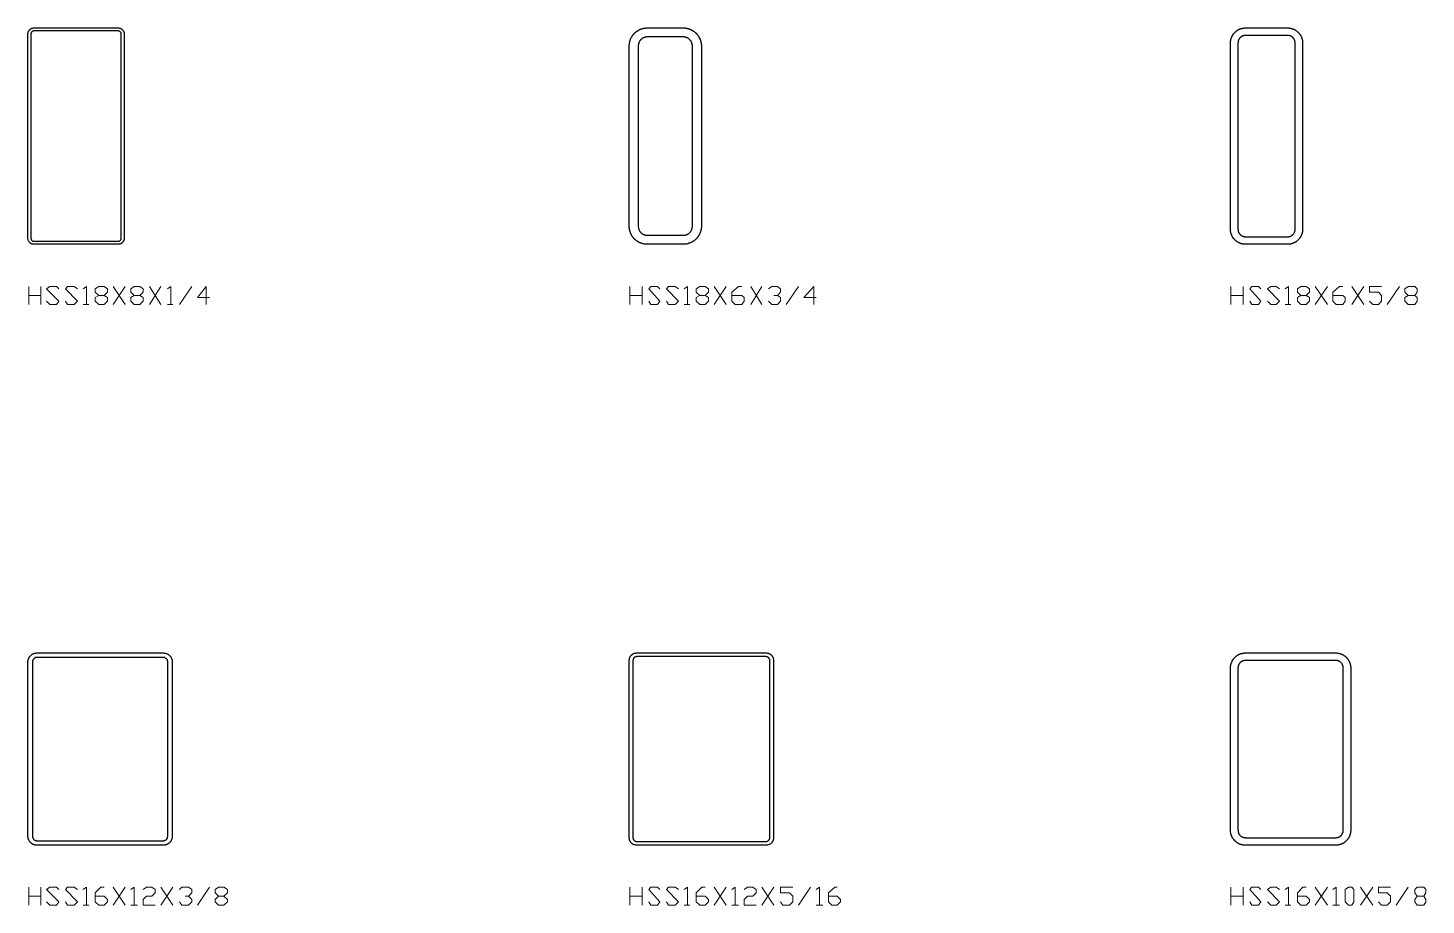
# Model space of a CAD drawing. Header units: inches. Extents: x 0 to 975, y -1305 to 34.
# Drawn here: x 350 to 466.3, y -355 to -282 of the extents above; entities that cross this region are included whole.
import ezdxf

# ---------------------------------------------------------------- set-up
doc = ezdxf.new("R2010")
doc.units = ezdxf.units.IN
doc.header["$MEASUREMENT"] = 0
doc.layers.add('AISC_STEEL', color=7, linetype='Continuous')

msp = doc.modelspace()

# ---------------------------------------------------------------- linework, layer by layer
at = {"color": 3, "lineweight": 0}
for p, q in [((350.07, -305), (350.07, -303.52)), ((350.07, -304.26), (351.08, -304.26)), ((351.08, -303.52), (351.08, -305)), ((357.08, -303.52), (358.09, -305)), ((357.08, -305), (358.09, -303.52)), ((360.12, -303.52), (361.04, -305)), ((360.12, -305), (361.04, -303.52)), ((362.61, -305), (363.63, -303.52)), ((400.05, -305), (400.05, -303.52)), ((400.05, -304.26), (401.07, -304.26)), ((401.07, -303.52), (401.07, -305)), ((407.06, -303.52), (408.07, -305)), ((407.06, -305), (408.07, -303.52)), ((410.1, -303.52), (411.03, -305)), ((410.1, -305), (411.03, -303.52)), ((413.05, -305), (414.07, -303.52)), ((450.03, -305), (450.03, -303.52)), ((450.03, -304.26), (451.05, -304.26)), ((451.05, -303.52), (451.05, -305)), ((457.04, -303.52), (458.06, -305)), ((457.04, -305), (458.06, -303.52)), ((460.09, -303.52), (461.1, -305)), ((460.09, -305), (461.1, -303.52)), ((463.04, -305), (464.05, -303.52)), ((354.59, -305), (355.05, -305)), ((361.6, -305), (362.06, -305)), ((404.57, -305), (405.03, -305)), ((454.55, -305), (455.01, -305)), ((350.07, -354.98), (350.07, -353.5)), ((350.07, -354.24), (351.08, -354.24)), ((351.08, -353.5), (351.08, -354.98)), ((357.08, -353.5), (358.09, -354.98)), ((357.08, -354.98), (358.09, -353.5)), ((361.04, -353.5), (362.06, -354.98)), ((361.04, -354.98), (362.06, -353.5)), ((364.09, -354.98), (365.1, -353.5)), ((400.05, -354.98), (400.05, -353.5)), ((400.05, -354.24), (401.07, -354.24)), ((401.07, -353.5), (401.07, -354.98)), ((407.06, -353.5), (408.07, -354.98)), ((407.06, -354.98), (408.07, -353.5)), ((411.03, -353.5), (412.04, -354.98)), ((411.03, -354.98), (412.04, -353.5)), ((414.07, -354.98), (415.08, -353.5)), ((450.03, -354.98), (450.03, -353.5)), ((450.03, -354.24), (451.05, -354.24)), ((451.05, -353.5), (451.05, -354.98)), ((457.04, -353.5), (458.06, -354.98)), ((457.04, -354.98), (458.06, -353.5)), ((460.82, -353.5), (461.84, -354.98)), ((460.82, -354.98), (461.84, -353.5)), ((463.77, -354.98), (464.79, -353.5)), ((354.59, -354.98), (355.05, -354.98)), ((358.55, -354.98), (359.11, -354.98)), ((404.57, -354.98), (405.03, -354.98)), ((408.54, -354.98), (409.09, -354.98)), ((415.54, -354.98), (416.1, -354.98)), ((454.55, -354.98), (455.01, -354.98)), ((458.52, -354.98), (459.07, -354.98)), ((459.81, -354.98), (459.81, -354.98))]:
    msp.add_line(p, q, dxfattribs=at)
for points in [[(351.55, -304.72), (351.82, -305), (352.38, -305), (352.56, -304.72), (351.55, -303.7), (351.82, -303.52), (352.38, -303.52), (352.56, -303.7)], [(353.11, -304.72), (353.3, -305), (353.85, -305), (354.13, -304.72), (353.11, -303.7), (353.3, -303.52), (353.85, -303.52), (354.13, -303.7)], [(354.59, -303.7), (354.87, -303.52), (354.87, -305)], [(356.34, -304.26), (356.62, -304.44), (356.62, -304.72), (356.34, -305), (355.88, -305), (355.6, -304.72), (355.6, -304.44), (355.88, -304.26), (356.34, -304.26), (356.62, -303.98), (356.62, -303.7), (356.34, -303.52), (355.88, -303.52), (355.6, -303.7), (355.6, -303.98), (355.88, -304.26)], [(359.29, -304.26), (359.57, -304.44), (359.57, -304.72), (359.29, -305), (358.83, -305), (358.55, -304.72), (358.55, -304.44), (358.83, -304.26), (359.29, -304.26), (359.57, -303.98), (359.57, -303.7), (359.29, -303.52), (358.83, -303.52), (358.55, -303.7), (358.55, -303.98), (358.83, -304.26)], [(361.6, -303.7), (361.87, -303.52), (361.87, -305)], [(365.1, -304.44), (364.09, -304.44), (364.83, -303.52), (364.83, -305)], [(401.62, -304.72), (401.8, -305), (402.36, -305), (402.54, -304.72), (401.62, -303.7), (401.8, -303.52), (402.36, -303.52), (402.54, -303.7)], [(403.1, -304.72), (403.28, -305), (403.83, -305), (404.11, -304.72), (403.1, -303.7), (403.28, -303.52), (403.83, -303.52), (404.11, -303.7)], [(404.57, -303.7), (404.85, -303.52), (404.85, -305)], [(406.32, -304.26), (406.6, -304.44), (406.6, -304.72), (406.32, -305), (405.86, -305), (405.58, -304.72), (405.58, -304.44), (405.86, -304.26), (406.32, -304.26), (406.6, -303.98), (406.6, -303.7), (406.32, -303.52), (405.86, -303.52), (405.58, -303.7), (405.58, -303.98), (405.86, -304.26)], [(408.54, -304.26), (409.37, -304.26), (409.55, -304.44), (409.55, -304.72), (409.37, -305), (408.81, -305), (408.54, -304.72), (408.54, -303.98), (409.09, -303.52), (409.37, -303.52)], [(411.58, -303.7), (411.86, -303.52), (412.32, -303.52), (412.59, -303.7), (412.59, -303.98), (412.32, -304.26), (412.04, -304.26)], [(412.32, -304.26), (412.59, -304.44), (412.59, -304.72), (412.32, -305), (411.86, -305), (411.58, -304.72)], [(415.54, -304.44), (414.53, -304.44), (415.36, -303.52), (415.36, -305)], [(451.6, -304.72), (451.79, -305), (452.34, -305), (452.52, -304.72), (451.6, -303.7), (451.79, -303.52), (452.34, -303.52), (452.52, -303.7)], [(453.08, -304.72), (453.35, -305), (453.81, -305), (454.09, -304.72), (453.08, -303.7), (453.35, -303.52), (453.81, -303.52), (454.09, -303.7)], [(454.55, -303.7), (454.83, -303.52), (454.83, -305)], [(456.3, -304.26), (456.58, -304.44), (456.58, -304.72), (456.3, -305), (455.84, -305), (455.57, -304.72), (455.57, -304.44), (455.84, -304.26), (456.3, -304.26), (456.58, -303.98), (456.58, -303.7), (456.3, -303.52), (455.84, -303.52), (455.57, -303.7), (455.57, -303.98), (455.84, -304.26)], [(458.52, -304.26), (459.35, -304.26), (459.53, -304.44), (459.53, -304.72), (459.35, -305), (458.79, -305), (458.52, -304.72), (458.52, -303.98), (459.07, -303.52), (459.35, -303.52)], [(461.56, -304.72), (461.84, -305), (462.3, -305), (462.57, -304.72), (462.57, -304.26), (462.3, -303.98), (461.56, -303.98), (461.56, -303.52), (462.57, -303.52)], [(465.34, -304.26), (465.53, -304.44), (465.53, -304.72), (465.34, -305), (464.79, -305), (464.51, -304.72), (464.51, -304.44), (464.79, -304.26), (465.34, -304.26), (465.53, -303.98), (465.53, -303.7), (465.34, -303.52), (464.79, -303.52), (464.51, -303.7), (464.51, -303.98), (464.79, -304.26)], [(351.55, -354.7), (351.82, -354.98), (352.38, -354.98), (352.56, -354.7), (351.55, -353.69), (351.82, -353.5), (352.38, -353.5), (352.56, -353.69)], [(353.11, -354.7), (353.3, -354.98), (353.85, -354.98), (354.13, -354.7), (353.11, -353.69), (353.3, -353.5), (353.85, -353.5), (354.13, -353.69)], [(354.59, -353.69), (354.87, -353.5), (354.87, -354.98)], [(355.6, -354.24), (356.34, -354.24), (356.62, -354.52), (356.62, -354.7), (356.34, -354.98), (355.88, -354.98), (355.6, -354.7), (355.6, -353.96), (356.06, -353.5), (356.34, -353.5)], [(358.55, -353.69), (358.83, -353.5), (358.83, -354.98)], [(359.57, -353.69), (359.85, -353.5), (360.31, -353.5), (360.58, -353.69), (360.58, -353.96), (360.31, -354.24), (359.85, -354.24), (359.57, -354.52), (359.57, -354.98), (360.58, -354.98)], [(362.61, -353.69), (362.8, -353.5), (363.35, -353.5), (363.63, -353.69), (363.63, -353.96), (363.35, -354.24), (363.07, -354.24)], [(363.35, -354.24), (363.63, -354.52), (363.63, -354.7), (363.35, -354.98), (362.8, -354.98), (362.61, -354.7)], [(366.3, -354.24), (366.58, -354.52), (366.58, -354.7), (366.3, -354.98), (365.84, -354.98), (365.56, -354.7), (365.56, -354.52), (365.84, -354.24), (366.3, -354.24), (366.58, -353.96), (366.58, -353.69), (366.3, -353.5), (365.84, -353.5), (365.56, -353.69), (365.56, -353.96), (365.84, -354.24)], [(401.62, -354.7), (401.8, -354.98), (402.36, -354.98), (402.54, -354.7), (401.62, -353.69), (401.8, -353.5), (402.36, -353.5), (402.54, -353.69)], [(403.1, -354.7), (403.28, -354.98), (403.83, -354.98), (404.11, -354.7), (403.1, -353.69), (403.28, -353.5), (403.83, -353.5), (404.11, -353.69)], [(404.57, -353.69), (404.85, -353.5), (404.85, -354.98)], [(405.58, -354.24), (406.32, -354.24), (406.6, -354.52), (406.6, -354.7), (406.32, -354.98), (405.86, -354.98), (405.58, -354.7), (405.58, -353.96), (406.05, -353.5), (406.32, -353.5)], [(408.54, -353.69), (408.81, -353.5), (408.81, -354.98)], [(409.55, -353.69), (409.83, -353.5), (410.29, -353.5), (410.56, -353.69), (410.56, -353.96), (410.29, -354.24), (409.83, -354.24), (409.55, -354.52), (409.55, -354.98), (410.56, -354.98)], [(412.59, -354.7), (412.78, -354.98), (413.33, -354.98), (413.61, -354.7), (413.61, -354.24), (413.33, -353.96), (412.59, -353.96), (412.59, -353.5), (413.61, -353.5)], [(415.54, -353.69), (415.82, -353.5), (415.82, -354.98)], [(416.56, -354.24), (417.3, -354.24), (417.57, -354.52), (417.57, -354.7), (417.3, -354.98), (416.84, -354.98), (416.56, -354.7), (416.56, -353.96), (417.11, -353.5), (417.3, -353.5)], [(451.6, -354.7), (451.79, -354.98), (452.34, -354.98), (452.52, -354.7), (451.6, -353.69), (451.79, -353.5), (452.34, -353.5), (452.52, -353.69)], [(453.08, -354.7), (453.35, -354.98), (453.81, -354.98), (454.09, -354.7), (453.08, -353.69), (453.35, -353.5), (453.81, -353.5), (454.09, -353.69)], [(454.55, -353.69), (454.83, -353.5), (454.83, -354.98)], [(455.57, -354.24), (456.3, -354.24), (456.58, -354.52), (456.58, -354.7), (456.3, -354.98), (455.84, -354.98), (455.57, -354.7), (455.57, -353.96), (456.03, -353.5), (456.3, -353.5)], [(458.52, -353.69), (458.79, -353.5), (458.79, -354.98)], [(462.3, -354.7), (462.57, -354.98), (463.04, -354.98), (463.31, -354.7), (463.31, -354.24), (463.04, -353.96), (462.3, -353.96), (462.3, -353.5), (463.31, -353.5)], [(466.08, -354.24), (466.26, -354.52), (466.26, -354.7), (466.08, -354.98), (465.53, -354.98), (465.34, -354.7), (465.34, -354.52), (465.53, -354.24), (466.08, -354.24), (466.26, -353.96), (466.26, -353.69), (466.08, -353.5), (465.53, -353.5), (465.34, -353.69), (465.34, -353.96), (465.53, -354.24)]]:
    msp.add_lwpolyline(points, dxfattribs=at)
msp.add_lwpolyline([(459.81, -354.98), (459.53, -354.7), (459.53, -353.69), (459.81, -353.5), (460.09, -353.5), (460.27, -353.69), (460.27, -354.7), (460.09, -354.98)], close=True, dxfattribs=at)
at = {"layer": 'AISC_STEEL'}
for points in [[(357.5, -282), (357.53, -282), (357.56, -282), (357.59, -282.01), (357.62, -282.01), (357.64, -282.02), (357.67, -282.03), (357.7, -282.04), (357.72, -282.05), (357.75, -282.07), (357.77, -282.08), (357.8, -282.1), (357.82, -282.12), (357.84, -282.14), (357.86, -282.16), (357.88, -282.18), (357.9, -282.2), (357.92, -282.23), (357.93, -282.25), (357.95, -282.28), (357.96, -282.3), (357.97, -282.33), (357.98, -282.36), (357.99, -282.38), (357.99, -282.41), (358, -282.44), (358, -282.47), (358, -282.5), (358, -299.5), (358, -299.53), (358, -299.56), (357.99, -299.59), (357.99, -299.62), (357.98, -299.64), (357.97, -299.67), (357.96, -299.7), (357.95, -299.72), (357.93, -299.75), (357.92, -299.77), (357.9, -299.8), (357.88, -299.82), (357.86, -299.84), (357.84, -299.86), (357.82, -299.88), (357.8, -299.9), (357.77, -299.92), (357.75, -299.93), (357.72, -299.95), (357.7, -299.96), (357.67, -299.97), (357.64, -299.98), (357.62, -299.99), (357.59, -299.99), (357.56, -300), (357.53, -300), (357.5, -300), (350.5, -300), (350.47, -300), (350.44, -300), (350.41, -299.99), (350.38, -299.99), (350.36, -299.98), (350.33, -299.97), (350.3, -299.96), (350.28, -299.95), (350.25, -299.93), (350.23, -299.92), (350.2, -299.9), (350.18, -299.88), (350.16, -299.86), (350.14, -299.84), (350.12, -299.82), (350.1, -299.8), (350.08, -299.77), (350.07, -299.75), (350.05, -299.72), (350.04, -299.7), (350.03, -299.67), (350.02, -299.64), (350.01, -299.62), (350.01, -299.59), (350, -299.56), (350, -299.53), (350, -299.5), (350, -282.5), (350, -282.47), (350, -282.44), (350.01, -282.41), (350.01, -282.38), (350.02, -282.36), (350.03, -282.33), (350.04, -282.3), (350.05, -282.28), (350.07, -282.25), (350.08, -282.23), (350.1, -282.2), (350.12, -282.18), (350.14, -282.16), (350.16, -282.14), (350.18, -282.12), (350.2, -282.1), (350.23, -282.08), (350.25, -282.07), (350.28, -282.05), (350.3, -282.04), (350.33, -282.03), (350.36, -282.02), (350.38, -282.01), (350.41, -282.01), (350.44, -282), (350.47, -282), (350.5, -282)], [(350.5, -282.25), (350.47, -282.25), (350.44, -282.26), (350.42, -282.26), (350.39, -282.27), (350.37, -282.29), (350.34, -282.3), (350.32, -282.32), (350.3, -282.34), (350.29, -282.37), (350.27, -282.39), (350.26, -282.42), (350.26, -282.44), (350.25, -282.47), (350.25, -282.5), (350.25, -299.5), (350.25, -299.53), (350.26, -299.56), (350.26, -299.58), (350.27, -299.61), (350.29, -299.63), (350.3, -299.66), (350.32, -299.68), (350.34, -299.7), (350.37, -299.71), (350.39, -299.73), (350.42, -299.74), (350.44, -299.74), (350.47, -299.75), (350.5, -299.75), (357.5, -299.75), (357.53, -299.75), (357.56, -299.74), (357.58, -299.74), (357.61, -299.73), (357.63, -299.71), (357.66, -299.7), (357.68, -299.68), (357.7, -299.66), (357.71, -299.63), (357.73, -299.61), (357.74, -299.58), (357.74, -299.56), (357.75, -299.53), (357.75, -299.5), (357.75, -282.5), (357.75, -282.47), (357.74, -282.44), (357.74, -282.42), (357.73, -282.39), (357.71, -282.37), (357.7, -282.34), (357.68, -282.32), (357.66, -282.3), (357.63, -282.29), (357.61, -282.27), (357.58, -282.26), (357.56, -282.26), (357.53, -282.25), (357.5, -282.25)], [(404.5, -282), (404.53, -282), (404.56, -282), (404.59, -282), (404.62, -282), (404.65, -282.01), (404.68, -282.01), (404.71, -282.01), (404.74, -282.02), (404.77, -282.02), (404.8, -282.03), (404.83, -282.04), (404.85, -282.04), (404.88, -282.05), (404.91, -282.06), (404.94, -282.07), (404.97, -282.08), (405, -282.08), (405.03, -282.1), (405.05, -282.11), (405.08, -282.12), (405.11, -282.13), (405.14, -282.14), (405.16, -282.15), (405.19, -282.17), (405.22, -282.18), (405.24, -282.2), (405.27, -282.21), (405.29, -282.23), (405.32, -282.24), (405.34, -282.26), (405.37, -282.28), (405.39, -282.29), (405.42, -282.31), (405.44, -282.33), (405.46, -282.35), (405.48, -282.37), (405.51, -282.39), (405.53, -282.41), (405.55, -282.43), (405.57, -282.45), (405.59, -282.47), (405.61, -282.49), (405.63, -282.52), (405.65, -282.54), (405.67, -282.56), (405.69, -282.58), (405.71, -282.61), (405.72, -282.63), (405.74, -282.66), (405.76, -282.68), (405.77, -282.71), (405.79, -282.73), (405.8, -282.76), (405.82, -282.78), (405.83, -282.81), (405.85, -282.84), (405.86, -282.86), (405.87, -282.89), (405.88, -282.92), (405.89, -282.95), (405.9, -282.97), (405.92, -283), (405.92, -283.03), (405.93, -283.06), (405.94, -283.09), (405.95, -283.12), (405.96, -283.15), (405.96, -283.17), (405.97, -283.2), (405.98, -283.23), (405.98, -283.26), (405.99, -283.29), (405.99, -283.32), (405.99, -283.35), (406, -283.38), (406, -283.41), (406, -283.44), (406, -283.47), (406, -283.5), (406, -298.5), (406, -298.53), (406, -298.56), (406, -298.59), (406, -298.62), (405.99, -298.65), (405.99, -298.68), (405.99, -298.71), (405.98, -298.74), (405.98, -298.77), (405.97, -298.8), (405.96, -298.83), (405.96, -298.85), (405.95, -298.88), (405.94, -298.91), (405.93, -298.94), (405.92, -298.97), (405.92, -299), (405.9, -299.03), (405.89, -299.05), (405.88, -299.08), (405.87, -299.11), (405.86, -299.14), (405.85, -299.16), (405.83, -299.19), (405.82, -299.22), (405.8, -299.24), (405.79, -299.27), (405.77, -299.29), (405.76, -299.32), (405.74, -299.34), (405.72, -299.37), (405.71, -299.39), (405.69, -299.42), (405.67, -299.44), (405.65, -299.46), (405.63, -299.48), (405.61, -299.51), (405.59, -299.53), (405.57, -299.55), (405.55, -299.57), (405.53, -299.59), (405.51, -299.61), (405.48, -299.63), (405.46, -299.65), (405.44, -299.67), (405.42, -299.69), (405.39, -299.71), (405.37, -299.72), (405.34, -299.74), (405.32, -299.76), (405.29, -299.77), (405.27, -299.79), (405.24, -299.8), (405.22, -299.82), (405.19, -299.83), (405.16, -299.85), (405.14, -299.86), (405.11, -299.87), (405.08, -299.88), (405.05, -299.89), (405.03, -299.9), (405, -299.92), (404.97, -299.92), (404.94, -299.93), (404.91, -299.94), (404.88, -299.95), (404.85, -299.96), (404.83, -299.96), (404.8, -299.97), (404.77, -299.98), (404.74, -299.98), (404.71, -299.99), (404.68, -299.99), (404.65, -299.99), (404.62, -300), (404.59, -300), (404.56, -300), (404.53, -300), (404.5, -300), (401.5, -300), (401.47, -300), (401.44, -300), (401.41, -300), (401.38, -300), (401.35, -299.99), (401.32, -299.99), (401.29, -299.99), (401.26, -299.98), (401.23, -299.98), (401.2, -299.97), (401.17, -299.96), (401.15, -299.96), (401.12, -299.95), (401.09, -299.94), (401.06, -299.93), (401.03, -299.92), (401, -299.92), (400.97, -299.9), (400.95, -299.89), (400.92, -299.88), (400.89, -299.87), (400.86, -299.86), (400.84, -299.85), (400.81, -299.83), (400.78, -299.82), (400.76, -299.8), (400.73, -299.79), (400.71, -299.77), (400.68, -299.76), (400.66, -299.74), (400.63, -299.72), (400.61, -299.71), (400.58, -299.69), (400.56, -299.67), (400.54, -299.65), (400.52, -299.63), (400.49, -299.61), (400.47, -299.59), (400.45, -299.57), (400.43, -299.55), (400.41, -299.53), (400.39, -299.51), (400.37, -299.48), (400.35, -299.46), (400.33, -299.44), (400.31, -299.42), (400.29, -299.39), (400.28, -299.37), (400.26, -299.34), (400.24, -299.32), (400.23, -299.29), (400.21, -299.27), (400.2, -299.24), (400.18, -299.22), (400.17, -299.19), (400.15, -299.16), (400.14, -299.14), (400.13, -299.11), (400.12, -299.08), (400.11, -299.05), (400.1, -299.03), (400.08, -299), (400.08, -298.97), (400.07, -298.94), (400.06, -298.91), (400.05, -298.88), (400.04, -298.85), (400.04, -298.83), (400.03, -298.8), (400.02, -298.77), (400.02, -298.74), (400.01, -298.71), (400.01, -298.68), (400.01, -298.65), (400, -298.62), (400, -298.59), (400, -298.56), (400, -298.53), (400, -298.5), (400, -283.5), (400, -283.47), (400, -283.44), (400, -283.41), (400, -283.38), (400.01, -283.35), (400.01, -283.32), (400.01, -283.29), (400.02, -283.26), (400.02, -283.23), (400.03, -283.2), (400.04, -283.17), (400.04, -283.15), (400.05, -283.12), (400.06, -283.09), (400.07, -283.06), (400.08, -283.03), (400.08, -283), (400.1, -282.97), (400.11, -282.95), (400.12, -282.92), (400.13, -282.89), (400.14, -282.86), (400.15, -282.84), (400.17, -282.81), (400.18, -282.78), (400.2, -282.76), (400.21, -282.73), (400.23, -282.71), (400.24, -282.68), (400.26, -282.66), (400.28, -282.63), (400.29, -282.61), (400.31, -282.58), (400.33, -282.56), (400.35, -282.54), (400.37, -282.52), (400.39, -282.49), (400.41, -282.47), (400.43, -282.45), (400.45, -282.43), (400.47, -282.41), (400.49, -282.39), (400.52, -282.37), (400.54, -282.35), (400.56, -282.33), (400.58, -282.31), (400.61, -282.29), (400.63, -282.28), (400.66, -282.26), (400.68, -282.24), (400.71, -282.23), (400.73, -282.21), (400.76, -282.2), (400.78, -282.18), (400.81, -282.17), (400.84, -282.15), (400.86, -282.14), (400.89, -282.13), (400.92, -282.12), (400.95, -282.11), (400.97, -282.1), (401, -282.08), (401.03, -282.08), (401.06, -282.07), (401.09, -282.06), (401.12, -282.05), (401.15, -282.04), (401.17, -282.04), (401.2, -282.03), (401.23, -282.02), (401.26, -282.02), (401.29, -282.01), (401.32, -282.01), (401.35, -282.01), (401.38, -282), (401.41, -282), (401.44, -282), (401.47, -282), (401.5, -282)], [(454.75, -282), (454.78, -282), (454.81, -282), (454.84, -282), (454.87, -282.01), (454.9, -282.01), (454.93, -282.01), (454.96, -282.02), (454.99, -282.02), (455.02, -282.03), (455.04, -282.04), (455.07, -282.04), (455.1, -282.05), (455.13, -282.06), (455.16, -282.07), (455.19, -282.08), (455.21, -282.09), (455.24, -282.1), (455.27, -282.11), (455.3, -282.13), (455.32, -282.14), (455.35, -282.15), (455.38, -282.17), (455.4, -282.18), (455.43, -282.2), (455.45, -282.21), (455.48, -282.23), (455.5, -282.25), (455.52, -282.27), (455.55, -282.29), (455.57, -282.31), (455.59, -282.33), (455.61, -282.35), (455.63, -282.37), (455.65, -282.39), (455.67, -282.41), (455.69, -282.43), (455.71, -282.45), (455.73, -282.48), (455.75, -282.5), (455.77, -282.52), (455.79, -282.55), (455.8, -282.57), (455.82, -282.6), (455.83, -282.62), (455.85, -282.65), (455.86, -282.68), (455.87, -282.7), (455.89, -282.73), (455.9, -282.76), (455.91, -282.79), (455.92, -282.81), (455.93, -282.84), (455.94, -282.87), (455.95, -282.9), (455.96, -282.93), (455.96, -282.96), (455.97, -282.98), (455.98, -283.01), (455.98, -283.04), (455.99, -283.07), (455.99, -283.1), (455.99, -283.13), (456, -283.16), (456, -283.19), (456, -283.22), (456, -283.25), (456, -298.75), (456, -298.78), (456, -298.81), (456, -298.84), (455.99, -298.87), (455.99, -298.9), (455.99, -298.93), (455.98, -298.96), (455.98, -298.99), (455.97, -299.02), (455.96, -299.04), (455.96, -299.07), (455.95, -299.1), (455.94, -299.13), (455.93, -299.16), (455.92, -299.19), (455.91, -299.21), (455.9, -299.24), (455.89, -299.27), (455.87, -299.3), (455.86, -299.32), (455.85, -299.35), (455.83, -299.38), (455.82, -299.4), (455.8, -299.43), (455.79, -299.45), (455.77, -299.48), (455.75, -299.5), (455.73, -299.52), (455.71, -299.55), (455.69, -299.57), (455.67, -299.59), (455.65, -299.61), (455.63, -299.63), (455.61, -299.65), (455.59, -299.67), (455.57, -299.69), (455.55, -299.71), (455.52, -299.73), (455.5, -299.75), (455.48, -299.77), (455.45, -299.79), (455.43, -299.8), (455.4, -299.82), (455.38, -299.83), (455.35, -299.85), (455.32, -299.86), (455.3, -299.87), (455.27, -299.89), (455.24, -299.9), (455.21, -299.91), (455.19, -299.92), (455.16, -299.93), (455.13, -299.94), (455.1, -299.95), (455.07, -299.96), (455.04, -299.96), (455.02, -299.97), (454.99, -299.98), (454.96, -299.98), (454.93, -299.99), (454.9, -299.99), (454.87, -299.99), (454.84, -300), (454.81, -300), (454.78, -300), (454.75, -300), (451.25, -300), (451.22, -300), (451.19, -300), (451.16, -300), (451.13, -299.99), (451.1, -299.99), (451.07, -299.99), (451.04, -299.98), (451.01, -299.98), (450.98, -299.97), (450.96, -299.96), (450.93, -299.96), (450.9, -299.95), (450.87, -299.94), (450.84, -299.93), (450.81, -299.92), (450.79, -299.91), (450.76, -299.9), (450.73, -299.89), (450.7, -299.87), (450.68, -299.86), (450.65, -299.85), (450.62, -299.83), (450.6, -299.82), (450.57, -299.8), (450.55, -299.79), (450.52, -299.77), (450.5, -299.75), (450.48, -299.73), (450.45, -299.71), (450.43, -299.69), (450.41, -299.67), (450.39, -299.65), (450.37, -299.63), (450.35, -299.61), (450.33, -299.59), (450.31, -299.57), (450.29, -299.55), (450.27, -299.52), (450.25, -299.5), (450.23, -299.48), (450.21, -299.45), (450.2, -299.43), (450.18, -299.4), (450.17, -299.38), (450.15, -299.35), (450.14, -299.32), (450.13, -299.3), (450.11, -299.27), (450.1, -299.24), (450.09, -299.21), (450.08, -299.19), (450.07, -299.16), (450.06, -299.13), (450.05, -299.1), (450.04, -299.07), (450.04, -299.04), (450.03, -299.02), (450.02, -298.99), (450.02, -298.96), (450.01, -298.93), (450.01, -298.9), (450.01, -298.87), (450, -298.84), (450, -298.81), (450, -298.78), (450, -298.75), (450, -283.25), (450, -283.22), (450, -283.19), (450, -283.16), (450.01, -283.13), (450.01, -283.1), (450.01, -283.07), (450.02, -283.04), (450.02, -283.01), (450.03, -282.98), (450.04, -282.96), (450.04, -282.93), (450.05, -282.9), (450.06, -282.87), (450.07, -282.84), (450.08, -282.81), (450.09, -282.79), (450.1, -282.76), (450.11, -282.73), (450.13, -282.7), (450.14, -282.68), (450.15, -282.65), (450.17, -282.62), (450.18, -282.6), (450.2, -282.57), (450.21, -282.55), (450.23, -282.52), (450.25, -282.5), (450.27, -282.48), (450.29, -282.45), (450.31, -282.43), (450.33, -282.41), (450.35, -282.39), (450.37, -282.37), (450.39, -282.35), (450.41, -282.33), (450.43, -282.31), (450.45, -282.29), (450.48, -282.27), (450.5, -282.25), (450.52, -282.23), (450.55, -282.21), (450.57, -282.2), (450.6, -282.18), (450.62, -282.17), (450.65, -282.15), (450.68, -282.14), (450.7, -282.13), (450.73, -282.11), (450.76, -282.1), (450.79, -282.09), (450.81, -282.08), (450.84, -282.07), (450.87, -282.06), (450.9, -282.05), (450.93, -282.04), (450.96, -282.04), (450.98, -282.03), (451.01, -282.02), (451.04, -282.02), (451.07, -282.01), (451.1, -282.01), (451.13, -282.01), (451.16, -282), (451.19, -282), (451.22, -282), (451.25, -282)], [(401.5, -282.75), (401.47, -282.75), (401.44, -282.75), (401.41, -282.76), (401.38, -282.76), (401.35, -282.76), (401.32, -282.77), (401.3, -282.78), (401.27, -282.79), (401.24, -282.8), (401.21, -282.81), (401.19, -282.82), (401.16, -282.83), (401.13, -282.85), (401.11, -282.86), (401.08, -282.88), (401.06, -282.89), (401.04, -282.91), (401.01, -282.93), (400.99, -282.95), (400.97, -282.97), (400.95, -282.99), (400.93, -283.01), (400.91, -283.04), (400.89, -283.06), (400.88, -283.08), (400.86, -283.11), (400.85, -283.13), (400.83, -283.16), (400.82, -283.19), (400.81, -283.21), (400.8, -283.24), (400.79, -283.27), (400.78, -283.3), (400.77, -283.32), (400.76, -283.35), (400.76, -283.38), (400.76, -283.41), (400.75, -283.44), (400.75, -283.47), (400.75, -283.5), (400.75, -298.5), (400.75, -298.53), (400.75, -298.56), (400.76, -298.59), (400.76, -298.62), (400.76, -298.65), (400.77, -298.68), (400.78, -298.7), (400.79, -298.73), (400.8, -298.76), (400.81, -298.79), (400.82, -298.81), (400.83, -298.84), (400.85, -298.87), (400.86, -298.89), (400.88, -298.92), (400.89, -298.94), (400.91, -298.96), (400.93, -298.99), (400.95, -299.01), (400.97, -299.03), (400.99, -299.05), (401.01, -299.07), (401.04, -299.09), (401.06, -299.11), (401.08, -299.12), (401.11, -299.14), (401.13, -299.15), (401.16, -299.17), (401.19, -299.18), (401.21, -299.19), (401.24, -299.2), (401.27, -299.21), (401.3, -299.22), (401.32, -299.23), (401.35, -299.24), (401.38, -299.24), (401.41, -299.24), (401.44, -299.25), (401.47, -299.25), (401.5, -299.25), (404.5, -299.25), (404.53, -299.25), (404.56, -299.25), (404.59, -299.24), (404.62, -299.24), (404.65, -299.24), (404.68, -299.23), (404.7, -299.22), (404.73, -299.21), (404.76, -299.2), (404.79, -299.19), (404.81, -299.18), (404.84, -299.17), (404.87, -299.15), (404.89, -299.14), (404.92, -299.12), (404.94, -299.11), (404.96, -299.09), (404.99, -299.07), (405.01, -299.05), (405.03, -299.03), (405.05, -299.01), (405.07, -298.99), (405.09, -298.96), (405.11, -298.94), (405.12, -298.92), (405.14, -298.89), (405.15, -298.87), (405.17, -298.84), (405.18, -298.81), (405.19, -298.79), (405.2, -298.76), (405.21, -298.73), (405.22, -298.7), (405.23, -298.68), (405.24, -298.65), (405.24, -298.62), (405.24, -298.59), (405.25, -298.56), (405.25, -298.53), (405.25, -298.5), (405.25, -283.5), (405.25, -283.47), (405.25, -283.44), (405.24, -283.41), (405.24, -283.38), (405.24, -283.35), (405.23, -283.32), (405.22, -283.3), (405.21, -283.27), (405.2, -283.24), (405.19, -283.21), (405.18, -283.19), (405.17, -283.16), (405.15, -283.13), (405.14, -283.11), (405.12, -283.08), (405.11, -283.06), (405.09, -283.04), (405.07, -283.01), (405.05, -282.99), (405.03, -282.97), (405.01, -282.95), (404.99, -282.93), (404.96, -282.91), (404.94, -282.89), (404.92, -282.88), (404.89, -282.86), (404.87, -282.85), (404.84, -282.83), (404.81, -282.82), (404.79, -282.81), (404.76, -282.8), (404.73, -282.79), (404.7, -282.78), (404.68, -282.77), (404.65, -282.76), (404.62, -282.76), (404.59, -282.76), (404.56, -282.75), (404.53, -282.75), (404.5, -282.75)], [(451.25, -282.62), (451.22, -282.63), (451.19, -282.63), (451.16, -282.63), (451.13, -282.64), (451.1, -282.64), (451.07, -282.65), (451.05, -282.66), (451.02, -282.67), (450.99, -282.68), (450.96, -282.69), (450.94, -282.71), (450.91, -282.72), (450.89, -282.74), (450.86, -282.76), (450.84, -282.78), (450.82, -282.8), (450.8, -282.82), (450.78, -282.84), (450.76, -282.86), (450.74, -282.89), (450.72, -282.91), (450.71, -282.94), (450.69, -282.96), (450.68, -282.99), (450.67, -283.02), (450.66, -283.05), (450.65, -283.07), (450.64, -283.1), (450.64, -283.13), (450.63, -283.16), (450.63, -283.19), (450.63, -283.22), (450.62, -283.25), (450.62, -298.75), (450.63, -298.78), (450.63, -298.81), (450.63, -298.84), (450.64, -298.87), (450.64, -298.9), (450.65, -298.93), (450.66, -298.95), (450.67, -298.98), (450.68, -299.01), (450.69, -299.04), (450.71, -299.06), (450.72, -299.09), (450.74, -299.11), (450.76, -299.14), (450.78, -299.16), (450.8, -299.18), (450.82, -299.2), (450.84, -299.22), (450.86, -299.24), (450.89, -299.26), (450.91, -299.28), (450.94, -299.29), (450.96, -299.31), (450.99, -299.32), (451.02, -299.33), (451.05, -299.34), (451.07, -299.35), (451.1, -299.36), (451.13, -299.36), (451.16, -299.37), (451.19, -299.37), (451.22, -299.37), (451.25, -299.38), (454.75, -299.38), (454.78, -299.37), (454.81, -299.37), (454.84, -299.37), (454.87, -299.36), (454.9, -299.36), (454.93, -299.35), (454.95, -299.34), (454.98, -299.33), (455.01, -299.32), (455.04, -299.31), (455.06, -299.29), (455.09, -299.28), (455.11, -299.26), (455.14, -299.24), (455.16, -299.22), (455.18, -299.2), (455.2, -299.18), (455.22, -299.16), (455.24, -299.14), (455.26, -299.11), (455.28, -299.09), (455.29, -299.06), (455.31, -299.04), (455.32, -299.01), (455.33, -298.98), (455.34, -298.95), (455.35, -298.93), (455.36, -298.9), (455.36, -298.87), (455.37, -298.84), (455.37, -298.81), (455.37, -298.78), (455.38, -298.75), (455.38, -283.25), (455.37, -283.22), (455.37, -283.19), (455.37, -283.16), (455.36, -283.13), (455.36, -283.1), (455.35, -283.07), (455.34, -283.05), (455.33, -283.02), (455.32, -282.99), (455.31, -282.96), (455.29, -282.94), (455.28, -282.91), (455.26, -282.89), (455.24, -282.86), (455.22, -282.84), (455.2, -282.82), (455.18, -282.8), (455.16, -282.78), (455.14, -282.76), (455.11, -282.74), (455.09, -282.72), (455.06, -282.71), (455.04, -282.69), (455.01, -282.68), (454.98, -282.67), (454.95, -282.66), (454.93, -282.65), (454.9, -282.64), (454.87, -282.64), (454.84, -282.63), (454.81, -282.63), (454.78, -282.63), (454.75, -282.62)], [(361.25, -334), (361.28, -334), (361.31, -334), (361.34, -334.01), (361.37, -334.01), (361.4, -334.01), (361.43, -334.02), (361.45, -334.03), (361.48, -334.04), (361.51, -334.05), (361.54, -334.06), (361.56, -334.07), (361.59, -334.08), (361.62, -334.1), (361.64, -334.11), (361.67, -334.13), (361.69, -334.14), (361.71, -334.16), (361.74, -334.18), (361.76, -334.2), (361.78, -334.22), (361.8, -334.24), (361.82, -334.26), (361.84, -334.29), (361.86, -334.31), (361.87, -334.33), (361.89, -334.36), (361.9, -334.38), (361.92, -334.41), (361.93, -334.44), (361.94, -334.46), (361.95, -334.49), (361.96, -334.52), (361.97, -334.55), (361.98, -334.57), (361.99, -334.6), (361.99, -334.63), (361.99, -334.66), (362, -334.69), (362, -334.72), (362, -334.75), (362, -349.25), (362, -349.28), (362, -349.31), (361.99, -349.34), (361.99, -349.37), (361.99, -349.4), (361.98, -349.43), (361.97, -349.45), (361.96, -349.48), (361.95, -349.51), (361.94, -349.54), (361.93, -349.56), (361.92, -349.59), (361.9, -349.62), (361.89, -349.64), (361.87, -349.67), (361.86, -349.69), (361.84, -349.71), (361.82, -349.74), (361.8, -349.76), (361.78, -349.78), (361.76, -349.8), (361.74, -349.82), (361.71, -349.84), (361.69, -349.86), (361.67, -349.87), (361.64, -349.89), (361.62, -349.9), (361.59, -349.92), (361.56, -349.93), (361.54, -349.94), (361.51, -349.95), (361.48, -349.96), (361.45, -349.97), (361.43, -349.98), (361.4, -349.99), (361.37, -349.99), (361.34, -349.99), (361.31, -350), (361.28, -350), (361.25, -350), (350.75, -350), (350.72, -350), (350.69, -350), (350.66, -349.99), (350.63, -349.99), (350.6, -349.99), (350.57, -349.98), (350.55, -349.97), (350.52, -349.96), (350.49, -349.95), (350.46, -349.94), (350.44, -349.93), (350.41, -349.92), (350.38, -349.9), (350.36, -349.89), (350.33, -349.87), (350.31, -349.86), (350.29, -349.84), (350.26, -349.82), (350.24, -349.8), (350.22, -349.78), (350.2, -349.76), (350.18, -349.74), (350.16, -349.71), (350.14, -349.69), (350.13, -349.67), (350.11, -349.64), (350.1, -349.62), (350.08, -349.59), (350.07, -349.56), (350.06, -349.54), (350.05, -349.51), (350.04, -349.48), (350.03, -349.45), (350.02, -349.43), (350.01, -349.4), (350.01, -349.37), (350.01, -349.34), (350, -349.31), (350, -349.28), (350, -349.25), (350, -334.75), (350, -334.72), (350, -334.69), (350.01, -334.66), (350.01, -334.63), (350.01, -334.6), (350.02, -334.57), (350.03, -334.55), (350.04, -334.52), (350.05, -334.49), (350.06, -334.46), (350.07, -334.44), (350.08, -334.41), (350.1, -334.38), (350.11, -334.36), (350.13, -334.33), (350.14, -334.31), (350.16, -334.29), (350.18, -334.26), (350.2, -334.24), (350.22, -334.22), (350.24, -334.2), (350.26, -334.18), (350.29, -334.16), (350.31, -334.14), (350.33, -334.13), (350.36, -334.11), (350.38, -334.1), (350.41, -334.08), (350.44, -334.07), (350.46, -334.06), (350.49, -334.05), (350.52, -334.04), (350.55, -334.03), (350.57, -334.02), (350.6, -334.01), (350.63, -334.01), (350.66, -334.01), (350.69, -334), (350.72, -334), (350.75, -334)], [(350.75, -334.38), (350.72, -334.38), (350.69, -334.38), (350.66, -334.39), (350.63, -334.39), (350.61, -334.4), (350.58, -334.42), (350.55, -334.43), (350.53, -334.45), (350.51, -334.46), (350.48, -334.48), (350.46, -334.51), (350.45, -334.53), (350.43, -334.55), (350.42, -334.58), (350.4, -334.61), (350.39, -334.63), (350.39, -334.66), (350.38, -334.69), (350.38, -334.72), (350.38, -334.75), (350.38, -349.25), (350.38, -349.28), (350.38, -349.31), (350.39, -349.34), (350.39, -349.37), (350.4, -349.39), (350.42, -349.42), (350.43, -349.45), (350.45, -349.47), (350.46, -349.49), (350.48, -349.52), (350.51, -349.54), (350.53, -349.55), (350.55, -349.57), (350.58, -349.58), (350.61, -349.6), (350.63, -349.61), (350.66, -349.61), (350.69, -349.62), (350.72, -349.62), (350.75, -349.62), (361.25, -349.62), (361.28, -349.62), (361.31, -349.62), (361.34, -349.61), (361.37, -349.61), (361.39, -349.6), (361.42, -349.58), (361.45, -349.57), (361.47, -349.55), (361.49, -349.54), (361.52, -349.52), (361.54, -349.49), (361.55, -349.47), (361.57, -349.45), (361.58, -349.42), (361.6, -349.39), (361.61, -349.37), (361.61, -349.34), (361.62, -349.31), (361.62, -349.28), (361.62, -349.25), (361.62, -334.75), (361.62, -334.72), (361.62, -334.69), (361.61, -334.66), (361.61, -334.63), (361.6, -334.61), (361.58, -334.58), (361.57, -334.55), (361.55, -334.53), (361.54, -334.51), (361.52, -334.48), (361.49, -334.46), (361.47, -334.45), (361.45, -334.43), (361.42, -334.42), (361.39, -334.4), (361.37, -334.39), (361.34, -334.39), (361.31, -334.38), (361.28, -334.38), (361.25, -334.38)], [(411.38, -334), (411.4, -334), (411.43, -334), (411.46, -334.01), (411.49, -334.01), (411.52, -334.02), (411.55, -334.03), (411.58, -334.03), (411.61, -334.04), (411.63, -334.06), (411.66, -334.07), (411.69, -334.08), (411.71, -334.1), (411.74, -334.12), (411.76, -334.13), (411.78, -334.15), (411.81, -334.17), (411.83, -334.19), (411.85, -334.22), (411.87, -334.24), (411.88, -334.26), (411.9, -334.29), (411.92, -334.31), (411.93, -334.34), (411.94, -334.37), (411.96, -334.39), (411.97, -334.42), (411.97, -334.45), (411.98, -334.48), (411.99, -334.51), (411.99, -334.54), (412, -334.57), (412, -334.6), (412, -334.62), (412, -349.38), (412, -349.4), (412, -349.43), (411.99, -349.46), (411.99, -349.49), (411.98, -349.52), (411.97, -349.55), (411.97, -349.58), (411.96, -349.61), (411.94, -349.63), (411.93, -349.66), (411.92, -349.69), (411.9, -349.71), (411.88, -349.74), (411.87, -349.76), (411.85, -349.78), (411.83, -349.81), (411.81, -349.83), (411.78, -349.85), (411.76, -349.87), (411.74, -349.88), (411.71, -349.9), (411.69, -349.92), (411.66, -349.93), (411.63, -349.94), (411.61, -349.96), (411.58, -349.97), (411.55, -349.97), (411.52, -349.98), (411.49, -349.99), (411.46, -349.99), (411.43, -350), (411.4, -350), (411.38, -350), (400.62, -350), (400.6, -350), (400.57, -350), (400.54, -349.99), (400.51, -349.99), (400.48, -349.98), (400.45, -349.97), (400.42, -349.97), (400.39, -349.96), (400.37, -349.94), (400.34, -349.93), (400.31, -349.92), (400.29, -349.9), (400.26, -349.88), (400.24, -349.87), (400.22, -349.85), (400.19, -349.83), (400.17, -349.81), (400.15, -349.78), (400.13, -349.76), (400.12, -349.74), (400.1, -349.71), (400.08, -349.69), (400.07, -349.66), (400.06, -349.63), (400.04, -349.61), (400.03, -349.58), (400.03, -349.55), (400.02, -349.52), (400.01, -349.49), (400.01, -349.46), (400, -349.43), (400, -349.4), (400, -349.38), (400, -334.62), (400, -334.6), (400, -334.57), (400.01, -334.54), (400.01, -334.51), (400.02, -334.48), (400.03, -334.45), (400.03, -334.42), (400.04, -334.39), (400.06, -334.37), (400.07, -334.34), (400.08, -334.31), (400.1, -334.29), (400.12, -334.26), (400.13, -334.24), (400.15, -334.22), (400.17, -334.19), (400.19, -334.17), (400.22, -334.15), (400.24, -334.13), (400.26, -334.12), (400.29, -334.1), (400.31, -334.08), (400.34, -334.07), (400.37, -334.06), (400.39, -334.04), (400.42, -334.03), (400.45, -334.03), (400.48, -334.02), (400.51, -334.01), (400.54, -334.01), (400.57, -334), (400.6, -334), (400.62, -334)], [(400.62, -334.31), (400.6, -334.31), (400.57, -334.32), (400.54, -334.32), (400.51, -334.33), (400.49, -334.35), (400.46, -334.36), (400.44, -334.38), (400.41, -334.39), (400.39, -334.41), (400.38, -334.44), (400.36, -334.46), (400.35, -334.49), (400.33, -334.51), (400.32, -334.54), (400.32, -334.57), (400.31, -334.6), (400.31, -334.62), (400.31, -349.38), (400.31, -349.4), (400.32, -349.43), (400.32, -349.46), (400.33, -349.49), (400.35, -349.51), (400.36, -349.54), (400.38, -349.56), (400.39, -349.59), (400.41, -349.61), (400.44, -349.62), (400.46, -349.64), (400.49, -349.65), (400.51, -349.67), (400.54, -349.68), (400.57, -349.68), (400.6, -349.69), (400.62, -349.69), (411.38, -349.69), (411.4, -349.69), (411.43, -349.68), (411.46, -349.68), (411.49, -349.67), (411.51, -349.65), (411.54, -349.64), (411.56, -349.62), (411.59, -349.61), (411.61, -349.59), (411.62, -349.56), (411.64, -349.54), (411.65, -349.51), (411.67, -349.49), (411.68, -349.46), (411.68, -349.43), (411.69, -349.4), (411.69, -349.38), (411.69, -334.62), (411.69, -334.6), (411.68, -334.57), (411.68, -334.54), (411.67, -334.51), (411.65, -334.49), (411.64, -334.46), (411.62, -334.44), (411.61, -334.41), (411.59, -334.39), (411.56, -334.38), (411.54, -334.36), (411.51, -334.35), (411.49, -334.33), (411.46, -334.32), (411.43, -334.32), (411.4, -334.31), (411.38, -334.31)], [(458.75, -334), (458.78, -334), (458.81, -334), (458.84, -334), (458.87, -334.01), (458.9, -334.01), (458.93, -334.01), (458.96, -334.02), (458.99, -334.02), (459.02, -334.03), (459.04, -334.04), (459.07, -334.04), (459.1, -334.05), (459.13, -334.06), (459.16, -334.07), (459.19, -334.08), (459.21, -334.09), (459.24, -334.1), (459.27, -334.11), (459.3, -334.13), (459.32, -334.14), (459.35, -334.15), (459.38, -334.17), (459.4, -334.18), (459.43, -334.2), (459.45, -334.21), (459.48, -334.23), (459.5, -334.25), (459.52, -334.27), (459.55, -334.29), (459.57, -334.31), (459.59, -334.33), (459.61, -334.35), (459.63, -334.37), (459.65, -334.39), (459.67, -334.41), (459.69, -334.43), (459.71, -334.45), (459.73, -334.48), (459.75, -334.5), (459.77, -334.52), (459.79, -334.55), (459.8, -334.57), (459.82, -334.6), (459.83, -334.62), (459.85, -334.65), (459.86, -334.68), (459.87, -334.7), (459.89, -334.73), (459.9, -334.76), (459.91, -334.79), (459.92, -334.81), (459.93, -334.84), (459.94, -334.87), (459.95, -334.9), (459.96, -334.93), (459.96, -334.96), (459.97, -334.98), (459.98, -335.01), (459.98, -335.04), (459.99, -335.07), (459.99, -335.1), (459.99, -335.13), (460, -335.16), (460, -335.19), (460, -335.22), (460, -335.25), (460, -348.75), (460, -348.78), (460, -348.81), (460, -348.84), (459.99, -348.87), (459.99, -348.9), (459.99, -348.93), (459.98, -348.96), (459.98, -348.99), (459.97, -349.02), (459.96, -349.04), (459.96, -349.07), (459.95, -349.1), (459.94, -349.13), (459.93, -349.16), (459.92, -349.19), (459.91, -349.21), (459.9, -349.24), (459.89, -349.27), (459.87, -349.3), (459.86, -349.32), (459.85, -349.35), (459.83, -349.38), (459.82, -349.4), (459.8, -349.43), (459.79, -349.45), (459.77, -349.48), (459.75, -349.5), (459.73, -349.52), (459.71, -349.55), (459.69, -349.57), (459.67, -349.59), (459.65, -349.61), (459.63, -349.63), (459.61, -349.65), (459.59, -349.67), (459.57, -349.69), (459.55, -349.71), (459.52, -349.73), (459.5, -349.75), (459.48, -349.77), (459.45, -349.79), (459.43, -349.8), (459.4, -349.82), (459.38, -349.83), (459.35, -349.85), (459.32, -349.86), (459.3, -349.87), (459.27, -349.89), (459.24, -349.9), (459.21, -349.91), (459.19, -349.92), (459.16, -349.93), (459.13, -349.94), (459.1, -349.95), (459.07, -349.96), (459.04, -349.96), (459.02, -349.97), (458.99, -349.98), (458.96, -349.98), (458.93, -349.99), (458.9, -349.99), (458.87, -349.99), (458.84, -350), (458.81, -350), (458.78, -350), (458.75, -350), (451.25, -350), (451.22, -350), (451.19, -350), (451.16, -350), (451.13, -349.99), (451.1, -349.99), (451.07, -349.99), (451.04, -349.98), (451.01, -349.98), (450.98, -349.97), (450.96, -349.96), (450.93, -349.96), (450.9, -349.95), (450.87, -349.94), (450.84, -349.93), (450.81, -349.92), (450.79, -349.91), (450.76, -349.9), (450.73, -349.89), (450.7, -349.87), (450.68, -349.86), (450.65, -349.85), (450.62, -349.83), (450.6, -349.82), (450.57, -349.8), (450.55, -349.79), (450.52, -349.77), (450.5, -349.75), (450.48, -349.73), (450.45, -349.71), (450.43, -349.69), (450.41, -349.67), (450.39, -349.65), (450.37, -349.63), (450.35, -349.61), (450.33, -349.59), (450.31, -349.57), (450.29, -349.55), (450.27, -349.52), (450.25, -349.5), (450.23, -349.48), (450.21, -349.45), (450.2, -349.43), (450.18, -349.4), (450.17, -349.38), (450.15, -349.35), (450.14, -349.32), (450.13, -349.3), (450.11, -349.27), (450.1, -349.24), (450.09, -349.21), (450.08, -349.19), (450.07, -349.16), (450.06, -349.13), (450.05, -349.1), (450.04, -349.07), (450.04, -349.04), (450.03, -349.02), (450.02, -348.99), (450.02, -348.96), (450.01, -348.93), (450.01, -348.9), (450.01, -348.87), (450, -348.84), (450, -348.81), (450, -348.78), (450, -348.75), (450, -335.25), (450, -335.22), (450, -335.19), (450, -335.16), (450.01, -335.13), (450.01, -335.1), (450.01, -335.07), (450.02, -335.04), (450.02, -335.01), (450.03, -334.98), (450.04, -334.96), (450.04, -334.93), (450.05, -334.9), (450.06, -334.87), (450.07, -334.84), (450.08, -334.81), (450.09, -334.79), (450.1, -334.76), (450.11, -334.73), (450.13, -334.7), (450.14, -334.68), (450.15, -334.65), (450.17, -334.62), (450.18, -334.6), (450.2, -334.57), (450.21, -334.55), (450.23, -334.52), (450.25, -334.5), (450.27, -334.48), (450.29, -334.45), (450.31, -334.43), (450.33, -334.41), (450.35, -334.39), (450.37, -334.37), (450.39, -334.35), (450.41, -334.33), (450.43, -334.31), (450.45, -334.29), (450.48, -334.27), (450.5, -334.25), (450.52, -334.23), (450.55, -334.21), (450.57, -334.2), (450.6, -334.18), (450.62, -334.17), (450.65, -334.15), (450.68, -334.14), (450.7, -334.13), (450.73, -334.11), (450.76, -334.1), (450.79, -334.09), (450.81, -334.08), (450.84, -334.07), (450.87, -334.06), (450.9, -334.05), (450.93, -334.04), (450.96, -334.04), (450.98, -334.03), (451.01, -334.02), (451.04, -334.02), (451.07, -334.01), (451.1, -334.01), (451.13, -334.01), (451.16, -334), (451.19, -334), (451.22, -334), (451.25, -334)], [(451.25, -334.62), (451.22, -334.63), (451.19, -334.63), (451.16, -334.63), (451.13, -334.64), (451.1, -334.64), (451.07, -334.65), (451.05, -334.66), (451.02, -334.67), (450.99, -334.68), (450.96, -334.69), (450.94, -334.71), (450.91, -334.72), (450.89, -334.74), (450.86, -334.76), (450.84, -334.78), (450.82, -334.8), (450.8, -334.82), (450.78, -334.84), (450.76, -334.86), (450.74, -334.89), (450.72, -334.91), (450.71, -334.94), (450.69, -334.96), (450.68, -334.99), (450.67, -335.02), (450.66, -335.05), (450.65, -335.07), (450.64, -335.1), (450.64, -335.13), (450.63, -335.16), (450.63, -335.19), (450.63, -335.22), (450.62, -335.25), (450.62, -348.75), (450.63, -348.78), (450.63, -348.81), (450.63, -348.84), (450.64, -348.87), (450.64, -348.9), (450.65, -348.93), (450.66, -348.95), (450.67, -348.98), (450.68, -349.01), (450.69, -349.04), (450.71, -349.06), (450.72, -349.09), (450.74, -349.11), (450.76, -349.14), (450.78, -349.16), (450.8, -349.18), (450.82, -349.2), (450.84, -349.22), (450.86, -349.24), (450.89, -349.26), (450.91, -349.28), (450.94, -349.29), (450.96, -349.31), (450.99, -349.32), (451.02, -349.33), (451.05, -349.34), (451.07, -349.35), (451.1, -349.36), (451.13, -349.36), (451.16, -349.37), (451.19, -349.37), (451.22, -349.37), (451.25, -349.38), (458.75, -349.38), (458.78, -349.37), (458.81, -349.37), (458.84, -349.37), (458.87, -349.36), (458.9, -349.36), (458.93, -349.35), (458.95, -349.34), (458.98, -349.33), (459.01, -349.32), (459.04, -349.31), (459.06, -349.29), (459.09, -349.28), (459.11, -349.26), (459.14, -349.24), (459.16, -349.22), (459.18, -349.2), (459.2, -349.18), (459.22, -349.16), (459.24, -349.14), (459.26, -349.11), (459.28, -349.09), (459.29, -349.06), (459.31, -349.04), (459.32, -349.01), (459.33, -348.98), (459.34, -348.95), (459.35, -348.93), (459.36, -348.9), (459.36, -348.87), (459.37, -348.84), (459.37, -348.81), (459.37, -348.78), (459.38, -348.75), (459.38, -335.25), (459.37, -335.22), (459.37, -335.19), (459.37, -335.16), (459.36, -335.13), (459.36, -335.1), (459.35, -335.07), (459.34, -335.05), (459.33, -335.02), (459.32, -334.99), (459.31, -334.96), (459.29, -334.94), (459.28, -334.91), (459.26, -334.89), (459.24, -334.86), (459.22, -334.84), (459.2, -334.82), (459.18, -334.8), (459.16, -334.78), (459.14, -334.76), (459.11, -334.74), (459.09, -334.72), (459.06, -334.71), (459.04, -334.69), (459.01, -334.68), (458.98, -334.67), (458.95, -334.66), (458.93, -334.65), (458.9, -334.64), (458.87, -334.64), (458.84, -334.63), (458.81, -334.63), (458.78, -334.63), (458.75, -334.62)]]:
    msp.add_lwpolyline(points, close=True, dxfattribs=at)

doc.saveas('drawing.dxf')
